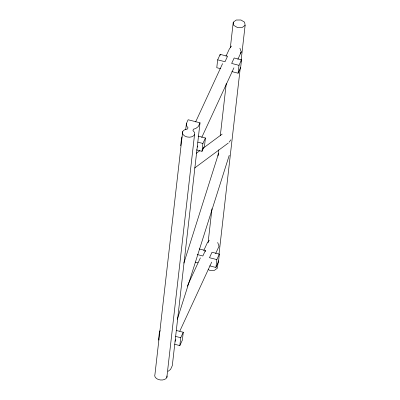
<?xml version="1.0" encoding="UTF-8"?>
<svg xmlns="http://www.w3.org/2000/svg" width="400" height="400" viewBox="0 0 400 400"><rect width="100%" height="100%" fill="white"/><g stroke="black" fill="none" stroke-linecap="round" stroke-linejoin="round"><path stroke-width="0.6" d="M180.67 145.825L181.57 137.96L182.075 136.865M182.665 131.605L154.95 374.435A6.21 4.035 6.5 0 0 160.345 379.965A6.21 4.035 6.5 0 0 167.045 375.93M185.69 129.725L186.395 123.53L188.14 119.755L200.015 122.815L172.305 365.645L170.56 369.42L168.01 371.36M166.83 377.5L194.54 134.67M174.75 344.28L179.83 345.59L180.73 337.72L183.255 332.255L176.48 330.505M196.35 149.87L202 151.325L202.9 143.455L205.425 137.99L198.085 136.095M183.255 332.255L182.36 340.12L179.83 345.59M205.425 137.99L204.525 145.855L202 151.325M217.67 59.835L225.01 61.725L227.54 56.255L220.195 54.365L217.67 59.835L216.77 67.7L220.725 68.72M220.06 55.575L220.195 54.365M205.23 251.735L205.37 250.52L199.155 248.92M208.08 242.77L211.97 208.7M217.98 156.045L218.685 149.85M220.31 135.605L226.25 83.57M230.35 47.64L233.245 22.245L236.22 20.025L240.93 20L244.615 22.19L245.125 25.305L241.025 61.235M209.72 265.865L215.93 267.465L216.83 259.595L219.355 254.13L212.015 252.235L209.485 257.705L216.83 259.595M231.885 71.6L238.1 73.2L238.995 65.33L241.525 59.865L234.18 57.97L231.655 63.44L238.995 65.33M218.26 260.7L217.415 268.135L214.44 270.355L209.73 270.375L208.15 269.44M218.97 254.505L240.315 67.43M219.355 254.13L218.455 261.995L215.93 267.465M241.525 59.865L240.625 67.73L238.1 73.2M183.86 263.125L218.675 153.18M177.315 319.295L229.26 155.265M195.62 121.95L222.58 63.61M225.98 56.245L229.385 48.885L231.5 46.015M200.015 122.815L198.275 126.59L195.72 128.53L193.495 129.175L192.915 130.435L194.615 132.575A6.21 4.035 6.5 0 1 186.86 136.91A6.21 4.035 6.5 0 1 184.33 129.925L187.44 129.02L188.02 127.765L186.805 126.235L186.395 123.53M197.29 147.1L197.815 145.97M201.74 137.475L233.93 67.805M237.86 59.31L241.26 51.945L239.9 48.18M160.16 330.585L159.4 332.225L158.505 340.09L159.01 339M187.275 286.2L200.365 257.88M203.765 250.515L207.165 243.155L209.285 240.285M205.37 250.52L202.84 255.99L197.195 254.535M175.075 341.375L175.86 339.675M179.785 331.175L211.715 262.075M215.64 253.58L219.045 246.215L217.685 242.45M229.19 142.15L230.87 139.8M240.2 53.38L241.26 51.945M245.125 25.305L242.15 27.525L237.44 27.545L233.755 25.36L233.245 22.245M196.34 153.265L199.82 150.685M202.8 148.475L222.165 134.1M194.59 168.05L228.36 142.99M197.815 142.145L202.9 143.455M195.165 262.11L197.99 262.84M175.645 336.41L180.73 337.72"/></g></svg>
